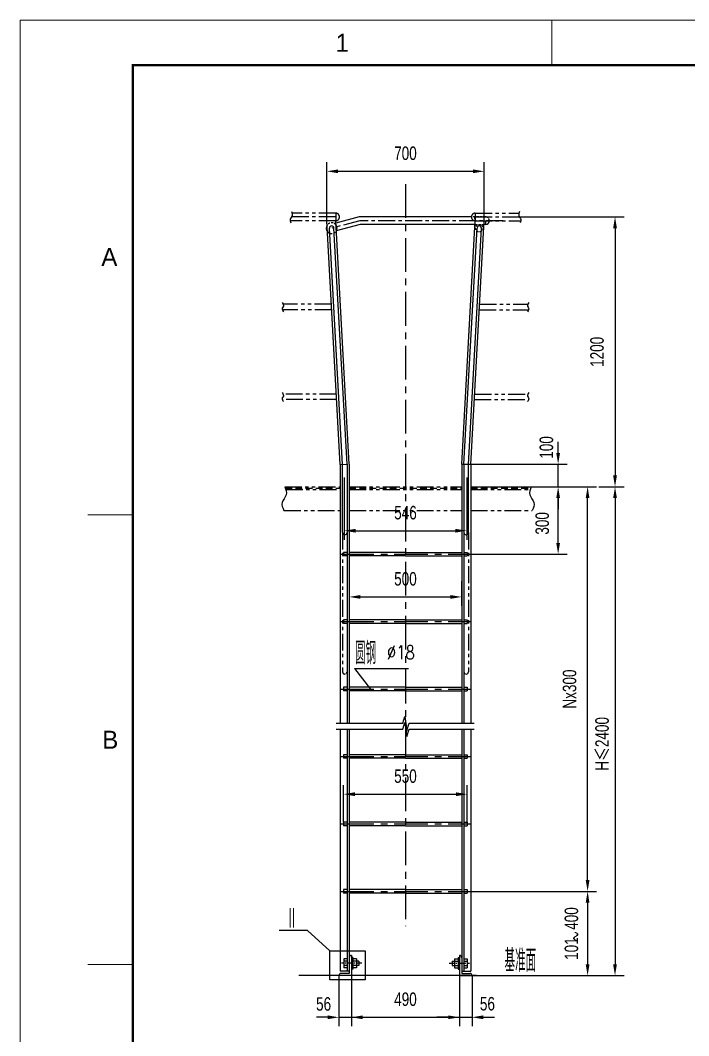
# Model space of a CAD drawing. Extents: x 148 to 221443, y -36682 to 6758.
# Drawn here: x 150963 to 153936, y -8484 to -3968 of the extents above; entities that cross this region are included whole.
import ezdxf
from ezdxf.enums import TextEntityAlignment as Align

# ---------------------------------------------------------------- set-up
doc = ezdxf.new("R2010")
doc.units = 0
doc.header["$LTSCALE"] = 10
doc.header["$MEASUREMENT"] = 0
for name, pattern in [('CENTERX2', [4, 2.5, -0.5, 0.5, -0.5]), ('HIDDENX2', [0.75, 0.5, -0.25]), ('PHANTOM', [2.5, 1.25, -0.25, 0.25, -0.25, 0.25, -0.25])]:
    doc.linetypes.add(name, pattern=pattern)
for name, color, linetype in [('2', 4, 'Continuous'), ('CENTER', 1, 'CENTERX2'), ('DIM', 4, 'Continuous'), ('HIDDEN', 7, 'HIDDENX2'), ('RED', 7, 'Continuous')]:
    doc.layers.add(name, color=color, linetype=linetype)
doc.layers.add('2（细实线）', color=3, linetype='Continuous', lineweight=20)
doc.layers.add('图框层', color=7, linetype='Continuous', lineweight=15)
doc.styles.add('HZ', font='ROMS.SHX', dxfattribs={"width": 0.75, "bigfont": 'GBCBIG.SHX'})
doc.styles.get("Standard").update_dxf_attribs({"font": 'wison_e.shx', "width": 0.75, "bigfont": 'wison_c.shx'})
doc.styles.add('XW', font='ROMANS.shx', dxfattribs={"width": 0.85})
doc.dimstyles.new('DIM1', dxfattribs={"dimscale": 20, "dimtxt": 3, "dimasz": 2.5, "dimexe": 2, "dimexo": 0, "dimgap": 1, "dimtad": 0, "dimdec": 0, "dimzin": 0, "dimdsep": 46, "dimtxsty": 'Standard', "dimcen": 2, "dimclrd": 3, "dimclre": 3, "dimclrt": 3, "dimadec": 0, "dimazin": 0, "dimtfac": 0.666667, "dimtdec": 0, "dimtofl": 0, "dimtmove": 2, "dimatfit": 1, "dimfxl": 2, "dimtvp": 1.333333, "dimtolj": 1, "dimtzin": 0, "dimarcsym": 0})

# ---------------------------------------------------------------- blocks, each defined once
blk = doc.blocks.new('*D614')
at = {"layer": 'Defpoints', "color": 0}
for p in [(152426, -6462.6), (152926, -6462.6), (152926, -6532.7)]:
    blk.add_point(p, dxfattribs=at)
at = {"layer": 'DIM', "color": 3, "lineweight": -2}
for p, q in [((152426, -6462.6), (152426, -6572.7)), ((152926, -6462.6), (152926, -6572.7)), ((152476, -6532.7), (152876, -6532.7))]:
    blk.add_line(p, q, dxfattribs=at)
at = {"layer": 'DIM', "color": 3}
for points in [[(152476, -6524.4), (152476, -6541.1), (152426, -6532.7)], [(152876, -6541.1), (152876, -6524.4), (152926, -6532.7)]]:
    blk.add_solid(points, dxfattribs=at)
at = {"layer": 'DIM', "color": 3, "insert": (152676, -6452.7), "char_height": 60, "attachment_point": 5}
blk.add_mtext('\\A1;500', dxfattribs=at)
blk = doc.blocks.new('*D615')
at = {"layer": 'Defpoints', "color": 0}
for p in [(152403.9, -6001.2), (152948.3, -6001.2), (152948.3, -6238.3)]:
    blk.add_point(p, dxfattribs=at)
at = {"layer": 'DIM', "color": 3, "lineweight": -2}
for p, q in [((152403.9, -6001.2), (152403.9, -6278.3)), ((152948.3, -6001.2), (152948.3, -6278.3)), ((152453.9, -6238.3), (152898.3, -6238.3))]:
    blk.add_line(p, q, dxfattribs=at)
at = {"layer": 'DIM', "color": 3}
for points in [[(152453.9, -6229.9), (152453.9, -6246.6), (152403.9, -6238.3)], [(152898.3, -6246.6), (152898.3, -6229.9), (152948.3, -6238.3)]]:
    blk.add_solid(points, dxfattribs=at)
at = {"layer": 'DIM', "color": 3, "insert": (152676.1, -6158.3), "char_height": 60, "attachment_point": 5}
blk.add_mtext('\\A1;546', dxfattribs=at)
blk = doc.blocks.new('*D616')
at = {"layer": 'Defpoints', "color": 0}
for p in [(152951, -7410.2), (152401, -7534.5), (152951, -7534.5)]:
    blk.add_point(p, dxfattribs=at)
at = {"layer": 'DIM', "color": 3, "lineweight": -2}
for p, q in [((152401, -7534.5), (152401, -7370.2)), ((152951, -7534.5), (152951, -7370.2)), ((152451, -7410.2), (152901, -7410.2))]:
    blk.add_line(p, q, dxfattribs=at)
at = {"layer": 'DIM', "color": 3}
for points in [[(152451, -7401.9), (152451, -7418.6), (152401, -7410.2)], [(152901, -7418.6), (152901, -7401.9), (152951, -7410.2)]]:
    blk.add_solid(points, dxfattribs=at)
at = {"layer": 'DIM', "color": 3, "insert": (152676, -7330.2), "char_height": 60, "attachment_point": 5}
blk.add_mtext('\\A1;550', dxfattribs=at)
blk = doc.blocks.new('*D617')
at = {"layer": 'Defpoints', "color": 0}
for p in [(153183.1, -4842.6), (153546, -6042.6), (153608.1, -6042.6)]:
    blk.add_point(p, dxfattribs=at)
at = {"layer": 'DIM', "color": 3, "lineweight": -2}
for p, q in [((153183.1, -4842.6), (153648.1, -4842.6)), ((153608.1, -4892.6), (153608.1, -5992.6)), ((153546, -6042.6), (153648.1, -6042.6))]:
    blk.add_line(p, q, dxfattribs=at)
at = {"layer": 'DIM', "color": 3}
for points in [[(153616.4, -4892.6), (153599.7, -4892.6), (153608.1, -4842.6)], [(153599.7, -5992.6), (153616.4, -5992.6), (153608.1, -6042.6)]]:
    blk.add_solid(points, dxfattribs=at)
at = {"layer": 'DIM', "color": 3, "insert": (153528.1, -5442.6), "char_height": 60, "attachment_point": 5, "rotation": 90}
blk.add_mtext('\\A1;1200', dxfattribs=at)
blk = doc.blocks.new('*D618')
at = {"layer": 'Defpoints', "color": 0}
for p in [(153235.3, -6042.6), (153355.1, -6042.6), (152966, -6342.6)]:
    blk.add_point(p, dxfattribs=at)
at = {"layer": 'DIM', "color": 3, "lineweight": -2}
for p, q in [((153235.3, -6042.6), (153395.1, -6042.6)), ((153355.1, -6292.6), (153355.1, -6092.6)), ((152966, -6342.6), (153395.1, -6342.6))]:
    blk.add_line(p, q, dxfattribs=at)
at = {"layer": 'DIM', "color": 3}
for points in [[(153363.4, -6092.6), (153346.8, -6092.6), (153355.1, -6042.6)], [(153346.8, -6292.6), (153363.4, -6292.6), (153355.1, -6342.6)]]:
    blk.add_solid(points, dxfattribs=at)
at = {"layer": 'DIM', "color": 3, "insert": (153284.6, -6205.6), "char_height": 60, "attachment_point": 5, "rotation": 90}
blk.add_mtext('\\A1;300', dxfattribs=at)
blk = doc.blocks.new('*D619')
at = {"layer": 'Defpoints', "color": 0}
for p in [(153355.1, -6042.6), (153486.1, -6042.6), (152966, -7842.6)]:
    blk.add_point(p, dxfattribs=at)
at = {"layer": 'DIM', "color": 3, "lineweight": -2}
for p, q in [((153355.1, -6042.6), (153526.1, -6042.6)), ((153486.1, -7792.6), (153486.1, -6092.6)), ((152966, -7842.6), (153526.1, -7842.6))]:
    blk.add_line(p, q, dxfattribs=at)
at = {"layer": 'DIM', "color": 3}
for points in [[(153494.4, -6092.6), (153477.8, -6092.6), (153486.1, -6042.6)], [(153477.8, -7792.6), (153494.4, -7792.6), (153486.1, -7842.6)]]:
    blk.add_solid(points, dxfattribs=at)
at = {"layer": 'DIM', "color": 3, "insert": (153406.1, -6942.6), "char_height": 60, "attachment_point": 5, "rotation": 90}
blk.add_mtext('\\A1;Nx300', dxfattribs=at)
blk = doc.blocks.new('*D620')
at = {"layer": 'Defpoints', "color": 0}
for p in [(152966, -7842.6), (152972, -8217.4), (153486.1, -8217.4)]:
    blk.add_point(p, dxfattribs=at)
at = {"layer": 'DIM', "color": 3, "lineweight": -2}
for p, q in [((152966, -7842.6), (153526.1, -7842.6)), ((153486.1, -7892.6), (153486.1, -8167.4)), ((152972, -8217.4), (153526.1, -8217.4))]:
    blk.add_line(p, q, dxfattribs=at)
at = {"layer": 'DIM', "color": 3}
for points in [[(153494.4, -7892.6), (153477.8, -7892.6), (153486.1, -7842.6)], [(153477.8, -8167.4), (153494.4, -8167.4), (153486.1, -8217.4)]]:
    blk.add_solid(points, dxfattribs=at)
at = {"layer": 'DIM', "color": 3, "insert": (153414.4, -8030.1), "char_height": 60, "attachment_point": 5, "rotation": 90}
blk.add_mtext('\\A1;101  400', dxfattribs=at)
blk = doc.blocks.new('*D621')
at = {"layer": 'Defpoints', "color": 0}
for p in [(153546, -6042.6), (152972, -8217.4), (153608.1, -8217.4)]:
    blk.add_point(p, dxfattribs=at)
at = {"layer": 'DIM', "color": 3, "lineweight": -2}
for p, q in [((153546, -6042.6), (153648.1, -6042.6)), ((153608.1, -6092.6), (153608.1, -8167.4)), ((152972, -8217.4), (153648.1, -8217.4))]:
    blk.add_line(p, q, dxfattribs=at)
at = {"layer": 'DIM', "color": 3}
for points in [[(153616.4, -6092.6), (153599.7, -6092.6), (153608.1, -6042.6)], [(153599.7, -8167.4), (153616.4, -8167.4), (153608.1, -8217.4)]]:
    blk.add_solid(points, dxfattribs=at)
at = {"layer": 'DIM', "color": 3, "insert": (153551.2, -7186.2), "char_height": 60, "attachment_point": 5, "rotation": 90}
blk.add_mtext('\\A1;H{\\fSimSun|b0|i0|c134|p54;≤}2400', dxfattribs=at)
blk = doc.blocks.new('*D674')
at = {"color": 3, "lineweight": -2}
for p, q in [((152380, -8217.4), (152380, -8442.6)), ((152436, -8217.4), (152436, -8442.6)), ((152330, -8402.6), (152280, -8402.6)), ((152486, -8402.6), (152536, -8402.6))]:
    blk.add_line(p, q, dxfattribs=at)
at = {"color": 3}
for points in [[(152330, -8410.9), (152330, -8394.2), (152380, -8402.6)], [(152486, -8394.2), (152486, -8410.9), (152436, -8402.6)]]:
    blk.add_solid(points, dxfattribs=at)
at = {"layer": 'Defpoints', "color": 0}
for p in [(152380, -8217.4), (152436, -8217.4), (152436, -8402.6)]:
    blk.add_point(p, dxfattribs=at)
at = {"color": 3, "insert": (152312, -8343.6), "char_height": 60, "attachment_point": 5}
blk.add_mtext('\\A1;56', dxfattribs=at)
blk = doc.blocks.new('*D675')
at = {"color": 3, "lineweight": -2}
for p, q in [((152436, -8217.4), (152436, -8442.6)), ((152916, -8217.4), (152916, -8442.6)), ((152486, -8402.6), (152866, -8402.6))]:
    blk.add_line(p, q, dxfattribs=at)
at = {"color": 3}
for points in [[(152486, -8394.2), (152486, -8410.9), (152436, -8402.6)], [(152866, -8410.9), (152866, -8394.2), (152916, -8402.6)]]:
    blk.add_solid(points, dxfattribs=at)
at = {"layer": 'Defpoints', "color": 0}
for p in [(152436, -8217.4), (152916, -8217.4), (152916, -8402.6)]:
    blk.add_point(p, dxfattribs=at)
at = {"color": 3, "insert": (152676, -8322.6), "char_height": 60, "attachment_point": 5}
blk.add_mtext('\\A1;490', dxfattribs=at)
blk = doc.blocks.new('*D676')
at = {"color": 3, "lineweight": -2}
for p, q in [((152916, -8217.4), (152916, -8442.6)), ((152972, -8217.4), (152972, -8442.6)), ((152866, -8402.6), (152816, -8402.6)), ((153022, -8402.6), (153072, -8402.6))]:
    blk.add_line(p, q, dxfattribs=at)
at = {"color": 3}
for points in [[(152866, -8410.9), (152866, -8394.2), (152916, -8402.6)], [(153022, -8394.2), (153022, -8410.9), (152972, -8402.6)]]:
    blk.add_solid(points, dxfattribs=at)
at = {"layer": 'Defpoints', "color": 0}
for p in [(152916, -8217.4), (152972, -8217.4), (152972, -8402.6)]:
    blk.add_point(p, dxfattribs=at)
at = {"color": 3, "insert": (153040.6, -8342.7), "char_height": 60, "attachment_point": 5}
blk.add_mtext('\\A1;56', dxfattribs=at)
blk = doc.blocks.new('*D700')
at = {"color": 3, "linetype": 'Continuous', "lineweight": -2}
for p, q in [((152326, -4859.3), (152326, -4599.5)), ((153026.1, -4859.3), (153026.1, -4599.5)), ((152376, -4639.5), (152976.1, -4639.5))]:
    blk.add_line(p, q, dxfattribs=at)
at = {"color": 3}
for points in [[(152376, -4631.2), (152376, -4647.9), (152326, -4639.5)], [(152976.1, -4647.9), (152976.1, -4631.2), (153026.1, -4639.5)]]:
    blk.add_solid(points, dxfattribs=at)
at = {"layer": 'Defpoints', "color": 0}
for p in [(153026.1, -4639.5), (152326, -4859.3), (153026.1, -4859.3)]:
    blk.add_point(p, dxfattribs=at)
at = {"color": 3, "insert": (152676, -4559.5), "char_height": 60, "attachment_point": 5}
blk.add_mtext('\\A1;700', dxfattribs=at)
blk = doc.blocks.new('*D701')
at = {"layer": 'Defpoints', "color": 0}
for p in [(152926, -5942.6), (152983.8, -6042.6), (153355.1, -6042.6)]:
    blk.add_point(p, dxfattribs=at)
at = {"layer": 'DIM', "color": 3, "lineweight": -2}
for p, q in [((153355.1, -5892.6), (153355.1, -5842.6)), ((152926, -5942.6), (153395.1, -5942.6)), ((152983.8, -6042.6), (153395.1, -6042.6)), ((153355.1, -6092.6), (153355.1, -6142.6))]:
    blk.add_line(p, q, dxfattribs=at)
at = {"layer": 'DIM', "color": 3}
for points in [[(153346.8, -5892.6), (153363.4, -5892.6), (153355.1, -5942.6)], [(153363.4, -6092.6), (153346.8, -6092.6), (153355.1, -6042.6)]]:
    blk.add_solid(points, dxfattribs=at)
at = {"layer": 'DIM', "color": 3, "insert": (153303.1, -5867.8), "char_height": 60, "attachment_point": 5, "rotation": 90}
blk.add_mtext('\\A1;100', dxfattribs=at)
blk = doc.blocks.new('a2')
for p, q in [((15429.25, 10126.74), (15429.25, 10116.74)), ((15336.09, 10011.74), (15336.09, 10116.74)), ((15326.09, 10016.74), (15336.09, 10016.74)), ((15326.09, 9916.74), (15336.09, 9916.74))]:
    blk.add_line(p, q)
at = {"layer": '图框层', "ltscale": 10}
blk.add_lwpolyline([(15311.09, 10126.74), (15905.09, 10126.74), (15905.09, 9706.74), (15311.09, 9706.74)], close=True, dxfattribs=at)
at = {"layer": '图框层', "ltscale": 10, "const_width": 0.5}
blk.add_lwpolyline([(15336.09, 10116.74), (15895.09, 10116.74), (15895.09, 9716.74), (15336.09, 9716.74)], close=True, dxfattribs=at)
at = {"style": 'HZ'}
for s, p in [('1', (15382.67, 10121.74)), ('A', (15330.89, 10074.1)), ('B', (15331.09, 9966.74))]:
    blk.add_text(s, height=4, dxfattribs=at).set_placement(p, align=Align.MIDDLE)

msp = doc.modelspace()

# ---------------------------------------------------------------- linework, layer by layer
at = {"color": 4, "linetype": 'PHANTOM', "ltscale": 6}
for p, q in [((152396.0499, -6246.252), (152396.0499, -6865.6698)), ((152956.0499, -6246.252), (152956.0499, -6865.6698))]:
    msp.add_line(p, q, dxfattribs=at)
at = {"color": 3, "linetype": 'Continuous'}
msp.add_line((152992.0499, -8217.3599), (152201.6895, -8217.3599), dxfattribs=at)
at = {"color": 3}
msp.add_line((152380.0499, -8402.5744), (152972.0499, -8402.5744), dxfattribs=at)
at = {"color": 4, "linetype": 'PHANTOM'}
for centre in [(152406.0499, -6865.6698), (152946.0499, -6865.6698)]:
    msp.add_arc(centre, 10, 180, 0, dxfattribs=at)
at = {"layer": '2', "color": 3, "linetype": 'Continuous'}
for p, q in [((152450.0204, -6850.7534), (152688.9111, -6850.7534)), ((152450.0204, -6850.7534), (152520.8751, -6943.4617)), ((152240.0065, -8017.1775), (152114.0175, -8017.1775)), ((152339.6061, -8107.5703), (152240.0065, -8017.1775))]:
    msp.add_line(p, q, dxfattribs=at)
msp.add_lwpolyline([(152339.6061, -8107.5703), (152496.113, -8107.5703), (152496.113, -8236.5919), (152339.6061, -8236.5919)], close=True, dxfattribs=at)
for points, knots in [([(152169.244, -4818.6261), (152171.8156, -4824.7685), (152175.5687, -4837.1419), (152160.0929, -4852.1786), (152163.4796, -4863.4249), (152165.9311, -4868.6261)], [9.807065515, 9.807065515, 9.807065515, 9.807065515, 46.531960187, 84.910027592, 116.857893143, 116.857893143, 116.857893143, 116.857893143]), ([(153182.911, -4818.6261), (153180.3395, -4824.7685), (153176.5863, -4837.1419), (153192.0621, -4852.1786), (153188.6754, -4863.4249), (153186.2239, -4868.6261)], [9.807065515, 9.807065515, 9.807065515, 9.807065515, 46.531960187, 84.910027592, 116.857893143, 116.857893143, 116.857893143, 116.857893143]), ([(152139.4824, -6042.5974), (152144.8141, -6055.1793), (152152.7462, -6080.2526), (152120.0293, -6112.0411), (152129.4789, -6136.4296), (152135.7659, -6148.5974)], [8.944330119, 8.944330119, 8.944330119, 8.944330119, 46.531960187, 84.910027592, 122.100155714, 122.100155714, 122.100155714, 122.100155714]), ([(153235.2509, -6042.5974), (153229.9192, -6055.1793), (153221.9872, -6080.2526), (153254.704, -6112.0411), (153245.2545, -6136.4296), (153238.9675, -6148.5974)], [8.944330119, 8.944330119, 8.944330119, 8.944330119, 46.531960187, 84.910027592, 122.100155714, 122.100155714, 122.100155714, 122.100155714])]:
    msp.add_open_spline(points, degree=3, knots=knots, dxfattribs=at)
for points in [[(152127.7056, -5223.5243), (152132.9542, -5240.0077), (152128.2054, -5247.7499), (152133.704, -5263.9835)], [(153224.3942, -5223.5243), (153219.1456, -5240.0077), (153223.8944, -5247.7499), (153218.3958, -5263.9835)], [(152127.7056, -5623.5243), (152132.9542, -5640.0077), (152128.2054, -5647.7499), (152133.704, -5663.9835)], [(153224.3942, -5623.5243), (153219.1456, -5640.0077), (153223.8944, -5647.7499), (153218.3958, -5663.9835)]]:
    msp.add_spline(points, degree=3, dxfattribs=at)
at = {"layer": 'CENTER', "color": 1, "ltscale": 6}
for p, q in [((152676.0499, -4696.1879), (152676.0499, -7997.8297)), ((152386.0499, -6342.5974), (152966.0499, -6342.5974)), ((152386.0499, -6642.5974), (152966.0499, -6642.5974)), ((152386.0499, -6942.5974), (152966.0499, -6942.5974)), ((152386.0499, -7242.5974), (152966.0499, -7242.5974)), ((152386.0499, -7542.5974), (152966.0499, -7542.5974)), ((152386.0499, -7842.5974), (152966.0499, -7842.5974))]:
    msp.add_line(p, q, dxfattribs=at)
at = {"layer": 'CENTER', "color": 1, "ltscale": 3}
for p, q in [((152366.111, -4842.5974), (152169.0213, -4842.5974)), ((152472.8903, -4859.0974), (152347.8666, -4892.5974)), ((153110.2988, -4859.1013), (152472.8756, -4859.1013)), ((152986.044, -4842.5974), (153183.1337, -4842.5974))]:
    msp.add_line(p, q, dxfattribs=at)
at = {"layer": 'CENTER', "color": 1}
for p, q in [((152482.356, -8162.3599), (152391.2038, -8162.3599)), ((152869.7438, -8162.3599), (152960.896, -8162.3599))]:
    msp.add_line(p, q, dxfattribs=at)
at = {"layer": 'DIM'}
msp.add_line((153355.0934, -6042.5974), (153355.0934, -5942.5974), dxfattribs=at)
for points in [[(152367.9296, -7094.1975), (152663.646, -7094.1975), (152673.6139, -7064.3159), (152681.9206, -7127.3992), (152691.8885, -7094.1975), (152980.9595, -7094.1975)], [(152367.9296, -7120.7588), (152663.646, -7120.7588), (152673.6139, -7090.8773), (152681.9206, -7153.9605), (152691.8885, -7120.7588), (152980.9595, -7120.7588)]]:
    msp.add_lwpolyline(points, dxfattribs=at)
at = {"layer": 'HIDDEN', "color": 2, "ltscale": 2}
for p, q in [((152366.658, -4870.2214), (152360.134, -4871.9695)), ((153032.3353, -4842.3513), (152969.296, -4842.3513)), ((152982.7111, -4842.3513), (152982.7111, -4859.1013)), ((152985.826, -4875.8476), (153026.0299, -4875.8514))]:
    msp.add_line(p, q, dxfattribs=at)
msp.add_circle((153004.2332, -4892.5974), 16.75, dxfattribs=at)
for centre, radius, start, end in [((152347.8666, -4892.5974), 24, 36.7273098, 149.6126902), ((153032.3353, -4859.1013), 16.75, 0, 90), ((152347.8666, -4892.5974), 24, 216.7273098, 329.6126902)]:
    msp.add_arc(centre, radius, start, end, dxfattribs=at)
at = {"layer": 'RED', "color": 4, "linetype": 'PHANTOM', "ltscale": 6}
for p, q in [((152366.111, -4825.8474), (152171.7785, -4825.8474)), ((152366.111, -4825.8474), (152366.111, -4859.3474)), ((152986.044, -4825.8474), (153180.3765, -4825.8474)), ((152986.044, -4825.8474), (152986.044, -4859.3474)), ((152366.111, -4859.3474), (152162.9037, -4859.3474)), ((152366.0558, -4859.3474), (152325.9945, -4859.3474)), ((152986.044, -4859.3474), (153189.2513, -4859.3474)), ((152346.5279, -5230.0974), (152131.5919, -5230.0974)), ((153005.5719, -5230.0974), (153220.5079, -5230.0974)), ((152347.9125, -5255.0974), (152128.6064, -5255.0974)), ((153004.1873, -5255.0974), (153223.4934, -5255.0974)), ((152368.6813, -5630.0974), (152131.5919, -5630.0974)), ((152983.4185, -5630.0974), (153220.5079, -5630.0974)), ((152370.0659, -5655.0974), (152128.6064, -5655.0974)), ((152982.0339, -5655.0974), (153223.4934, -5655.0974)), ((152139.4824, -6042.5974), (152386.0499, -6042.5974)), ((152426.0499, -6042.5974), (152926.0499, -6042.5974)), ((152966.0499, -6042.5974), (153546.0059, -6042.5974)), ((152143.9748, -6054.5974), (152386.0499, -6054.5974)), ((152426.0499, -6054.5974), (152926.0499, -6054.5974)), ((152966.0499, -6054.5974), (153230.7586, -6054.5974)), ((152135.7659, -6148.5974), (152386.0499, -6148.5974)), ((152426.0499, -6148.5974), (152926.0499, -6148.5974)), ((152966.0499, -6148.5974), (153238.9675, -6148.5974))]:
    msp.add_line(p, q, dxfattribs=at)
at = {"layer": 'RED'}
for p, q in [((152386.0499, -5943.7042), (152325.9945, -4859.3474)), ((152426.0499, -5942.5974), (152366.0558, -4859.3474)), ((152470.6704, -4842.3513), (152366.658, -4870.2214)), ((152475.0819, -4875.851), (152368.5507, -4904.396)), ((152969.296, -4842.3513), (152470.6704, -4842.3513)), ((152985.1302, -4875.8479), (152475.0819, -4875.851)), ((152926.0499, -5942.5974), (152986.044, -4859.3474)), ((152966.0499, -5943.7042), (153026.1053, -4859.3474)), ((152986.044, -4859.3474), (153026.1053, -4859.3474)), ((153032.3353, -4875.8477), (153025.1915, -4875.8477)), ((153032.3353, -4875.8513), (153026.0299, -4875.8514)), ((153032.3353, -4859.1013), (153032.3353, -4875.8513)), ((152396.0499, -5943.4275), (152337.8819, -4893.1504)), ((152416.0499, -5942.8741), (152357.8513, -4892.0444)), ((152936.0499, -5942.8741), (152994.2485, -4892.0444)), ((152956.0499, -5943.4275), (153014.2179, -4893.1504)), ((152386.0499, -5943.7042), (152416.0499, -5942.8741)), ((152386.0499, -5943.7042), (152386.0499, -7094.1975)), ((152396.0499, -6246.252), (152396.0499, -5943.4275)), ((152416.0499, -5942.8741), (152416.0499, -7094.1975)), ((152426.0499, -5942.5974), (152426.0499, -7094.1975)), ((152926.0499, -5942.5974), (152926.0499, -7094.1975)), ((152936.0499, -5942.8741), (152936.0499, -7094.1975)), ((152966.0499, -5943.7042), (152936.0499, -5942.8741)), ((152956.0499, -6246.252), (152956.0499, -5943.4275)), ((152966.0499, -5945.3537), (152966.0499, -7094.1975)), ((152416.0499, -6334.5974), (152401.0499, -6334.5974)), ((152401.0499, -6334.5974), (152401.0499, -6350.5974)), ((152416.0499, -6350.5974), (152401.0499, -6350.5974)), ((152676.0499, -6334.5974), (152426.0499, -6334.5974)), ((152676.0499, -6350.5974), (152426.0499, -6350.5974)), ((152676.0499, -6334.5974), (152926.0499, -6334.5974)), ((152676.0499, -6350.5974), (152926.0499, -6350.5974)), ((152936.0499, -6334.5974), (152951.0499, -6334.5974)), ((152936.0499, -6350.5974), (152951.0499, -6350.5974)), ((152951.0499, -6334.5974), (152951.0499, -6350.5974)), ((152416.0499, -6634.5974), (152401.0499, -6634.5974)), ((152401.0499, -6634.5974), (152401.0499, -6650.5974)), ((152676.0499, -6634.5974), (152426.0499, -6634.5974)), ((152676.0499, -6634.5974), (152926.0499, -6634.5974)), ((152936.0499, -6634.5974), (152951.0499, -6634.5974)), ((152951.0499, -6634.5974), (152951.0499, -6650.5974)), ((152416.0499, -6650.5974), (152401.0499, -6650.5974)), ((152676.0499, -6650.5974), (152426.0499, -6650.5974)), ((152676.0499, -6650.5974), (152926.0499, -6650.5974)), ((152936.0499, -6650.5974), (152951.0499, -6650.5974)), ((152416.0499, -6934.5974), (152401.0499, -6934.5974)), ((152401.0499, -6934.5974), (152401.0499, -6950.5974)), ((152416.0499, -6950.5974), (152401.0499, -6950.5974)), ((152676.0499, -6934.5974), (152426.0499, -6934.5974)), ((152676.0499, -6950.5974), (152426.0499, -6950.5974)), ((152676.0499, -6934.5974), (152926.0499, -6934.5974)), ((152676.0499, -6950.5974), (152926.0499, -6950.5974)), ((152936.0499, -6934.5974), (152951.0499, -6934.5974)), ((152936.0499, -6950.5974), (152951.0499, -6950.5974)), ((152951.0499, -6934.5974), (152951.0499, -6950.5974)), ((152386.0499, -7120.7588), (152386.0499, -8197.3599)), ((152416.0499, -7120.7588), (152416.0499, -8197.3599)), ((152426.0499, -7120.7588), (152426.0499, -8207.3599)), ((152926.0499, -7120.7588), (152926.0499, -8207.3599)), ((152936.0499, -7120.7588), (152936.0499, -8197.3599)), ((152966.0499, -7120.7588), (152966.0499, -8197.3599)), ((152416.0499, -7234.5974), (152401.0499, -7234.5974)), ((152401.0499, -7234.5974), (152401.0499, -7250.5974)), ((152416.0499, -7250.5974), (152401.0499, -7250.5974)), ((152676.0499, -7234.5974), (152426.0499, -7234.5974)), ((152676.0499, -7250.5974), (152426.0499, -7250.5974)), ((152676.0499, -7234.5974), (152926.0499, -7234.5974)), ((152676.0499, -7250.5974), (152926.0499, -7250.5974)), ((152936.0499, -7234.5974), (152951.0499, -7234.5974)), ((152936.0499, -7250.5974), (152951.0499, -7250.5974)), ((152951.0499, -7234.5974), (152951.0499, -7250.5974)), ((152416.0499, -7534.5974), (152401.0499, -7534.5974)), ((152401.0499, -7534.5974), (152401.0499, -7550.5974)), ((152676.0499, -7534.5974), (152426.0499, -7534.5974)), ((152676.0499, -7534.5974), (152926.0499, -7534.5974)), ((152936.0499, -7534.5974), (152951.0499, -7534.5974)), ((152951.0499, -7534.5974), (152951.0499, -7550.5974)), ((152416.0499, -7550.5974), (152401.0499, -7550.5974)), ((152676.0499, -7550.5974), (152426.0499, -7550.5974)), ((152676.0499, -7550.5974), (152926.0499, -7550.5974)), ((152936.0499, -7550.5974), (152951.0499, -7550.5974)), ((152416.0499, -7834.5974), (152401.0499, -7834.5974)), ((152401.0499, -7834.5974), (152401.0499, -7850.5974)), ((152416.0499, -7850.5974), (152401.0499, -7850.5974)), ((152676.0499, -7834.5974), (152426.0499, -7834.5974)), ((152676.0499, -7850.5974), (152426.0499, -7850.5974)), ((152676.0499, -7834.5974), (152926.0499, -7834.5974)), ((152676.0499, -7850.5974), (152926.0499, -7850.5974)), ((152936.0499, -7834.5974), (152951.0499, -7834.5974)), ((152936.0499, -7850.5974), (152951.0499, -7850.5974)), ((152951.0499, -7834.5974), (152951.0499, -7850.5974)), ((152436.0499, -8127.3599), (152436.0499, -8217.3599)), ((152916.0499, -8127.3599), (152916.0499, -8217.3599)), ((152416.0499, -8142.3599), (152402.0499, -8142.3599)), ((152402.0499, -8142.3599), (152402.0499, -8182.3599)), ((152416.0499, -8152.3599), (152402.0499, -8152.3599)), ((152416.0499, -8172.3599), (152402.0499, -8172.3599)), ((152442.0499, -8136.8423), (152436.0499, -8136.8423)), ((152442.0499, -8136.8423), (152442.0499, -8187.8775)), ((152458.0499, -8142.3599), (152442.0499, -8142.3599)), ((152467.9779, -8152.3599), (152442.0499, -8152.3599)), ((152467.9779, -8172.3599), (152442.0499, -8172.3599)), ((152458.0499, -8142.3599), (152458.0499, -8182.3599)), ((152467.9779, -8152.3599), (152467.9779, -8172.3599)), ((152884.1219, -8152.3599), (152910.0499, -8152.3599)), ((152884.1219, -8152.3599), (152884.1219, -8172.3599)), ((152884.1219, -8172.3599), (152910.0499, -8172.3599)), ((152894.0499, -8142.3599), (152910.0499, -8142.3599)), ((152894.0499, -8142.3599), (152894.0499, -8182.3599)), ((152910.0499, -8136.8423), (152910.0499, -8187.8775)), ((152910.0499, -8136.8423), (152916.0499, -8136.8423)), ((152936.0499, -8142.3599), (152950.0499, -8142.3599)), ((152936.0499, -8152.3599), (152950.0499, -8152.3599)), ((152936.0499, -8172.3599), (152950.0499, -8172.3599)), ((152950.0499, -8142.3599), (152950.0499, -8182.3599)), ((152436.0499, -8217.3599), (152380.0499, -8217.3599)), ((152426.0499, -8197.3599), (152386.0499, -8197.3599)), ((152426.0499, -8207.3599), (152390.0499, -8207.3599)), ((152416.0499, -8182.3599), (152402.0499, -8182.3599)), ((152442.0499, -8187.8775), (152436.0499, -8187.8775)), ((152458.0499, -8182.3599), (152442.0499, -8182.3599)), ((152894.0499, -8182.3599), (152910.0499, -8182.3599)), ((152910.0499, -8187.8775), (152916.0499, -8187.8775)), ((152916.0499, -8217.3599), (152972.0499, -8217.3599)), ((152926.0499, -8197.3599), (152966.0499, -8197.3599)), ((152926.0499, -8207.3599), (152962.0499, -8207.3599)), ((152936.0499, -8182.3599), (152950.0499, -8182.3599))]:
    msp.add_line(p, q, dxfattribs=at)
at = {"layer": 'RED', "color": 2, "linetype": 'HIDDENX2', "ltscale": 6}
for p, q in [((152141.9008, -6048.5974), (152386.0499, -6048.5974)), ((152426.0499, -6048.5974), (152926.0499, -6048.5974)), ((152966.0499, -6048.5974), (153232.8326, -6048.5974))]:
    msp.add_line(p, q, dxfattribs=at)
at = {"layer": 'RED', "color": 4, "linetype": 'PHANTOM', "ltscale": 6}
for centre, start, end in [((152366.111, -4842.5974), 270, 90), ((152986.044, -4842.5974), 90, 270)]:
    msp.add_arc(centre, 16.75, start, end, dxfattribs=at)
at = {"layer": 'RED'}
for centre, radius, start, end in [((153032.3353, -4859.1013), 16.75, 270, 0), ((152347.8666, -4892.5974), 24, 149.6126902, 216.7273098), ((152347.8666, -4892.5974), 10, 3.17, 183.17), ((152347.8666, -4892.5974), 24, 329.6126902, 36.7273098), ((153004.2332, -4892.5974), 10, 356.83, 176.83), ((152406.0499, -6246.252), 10, 180, 0), ((152946.0499, -6246.252), 10, 180, 0), ((152436.0499, -8137.3599), 10, 90, 180), ((152916.0499, -8137.3599), 10, 0, 90), ((152390.0499, -8217.3599), 10, 90, 180), ((152962.0499, -8217.3599), 10, 0, 90)]:
    msp.add_arc(centre, radius, start, end, dxfattribs=at)

# ---------------------------------------------------------------- block references
at = {"layer": '2（细实线）', "xscale": 20, "yscale": 20, "zscale": 20}
msp.add_blockref('a2', (-155258.6412, -206502.6822), dxfattribs=at)

# ---------------------------------------------------------------- texts
at = {"color": 3, "style": 'XW', "width": 0.8}
msp.add_text('%%C18', height=60, dxfattribs=at).set_placement((152593.9645, -6809.3207))
at = {"layer": '2', "color": 3, "linetype": 'Continuous', "style": 'HZ', "width": 0.65}
for s, p in [('圆钢', (152451.7669, -6832.4823)), ('Ⅱ', (152147.3237, -8014.2177)), ('基准面', (153116.6567, -8200.4239))]:
    msp.add_text(s, height=100, dxfattribs=at).set_placement(p)
msp.add_text('～', height=75, rotation=90, dxfattribs=at).set_placement((153474.7312, -8064.4843))

# ---------------------------------------------------------------- dimensions: what is measured, and where the dimension line sits
at = {"color": 1, "linetype": 'Continuous'}
dim = msp.add_linear_dim(base=(153026.1053, -4639.5196), p1=(152325.9945, -4859.3474), p2=(153026.1053, -4859.3474), dimstyle='DIM1', dxfattribs=at)
dim.commit()
dim.dimension.update_dxf_attribs({"geometry": '*D700', "text_midpoint": (152676.0499, -4559.5196)})
at = {"color": 7}
for base, p1, p2, picture, middle in [((152436.0499, -8402.5744), (152380.0499, -8217.3599), (152436.0499, -8217.3599), '*D674', (152312.0311, -8343.612)), ((152972.0499, -8402.5744), (152916.0499, -8217.3599), (152972.0499, -8217.3599), '*D676', (153040.5852, -8342.6794))]:
    dim = msp.add_linear_dim(base=base, p1=p1, p2=p2, dimstyle='DIM1', override={"dimscale": 20}, dxfattribs=at)
    dim.commit()
    dim.dimension.update_dxf_attribs({"geometry": picture, "text_midpoint": middle, "dimtype": 160})
dim = msp.add_linear_dim(base=(152916.0499, -8402.5744), p1=(152436.0499, -8217.3599), p2=(152916.0499, -8217.3599), text='490', dimstyle='DIM1', override={"dimscale": 20}, dxfattribs=at)
dim.commit()
dim.dimension.update_dxf_attribs({"geometry": '*D675', "text_midpoint": (152676.0499, -8322.5744)})
at = {"layer": 'DIM'}
dim = msp.add_linear_dim(base=(153608.0822, -6042.5974), p1=(153183.1337, -4842.5974), p2=(153546.0059, -6042.5974), angle=90, dimstyle='DIM1', override={"dimscale": 20}, dxfattribs=at)
dim.commit()
dim.dimension.update_dxf_attribs({"geometry": '*D617', "text_midpoint": (153528.0822, -5442.5974)})
for p1, p2, picture, middle in [((152926.0499, -5942.5974), (152983.7849, -6042.5974), '*D701', (153303.056, -5867.7518)), ((152966.0499, -6342.5974), (153235.2509, -6042.5974), '*D618', (153284.6151, -6205.6431))]:
    dim = msp.add_linear_dim(base=(153355.0934, -6042.5974), p1=p1, p2=p2, angle=90, dimstyle='DIM1', override={"dimscale": 20}, dxfattribs=at)
    dim.commit()
    dim.dimension.update_dxf_attribs({"geometry": picture, "text_midpoint": middle, "dimtype": 160})
dim = msp.add_linear_dim(base=(152948.3056, -6238.2581), p1=(152403.8572, -6001.2245), p2=(152948.3056, -6001.2245), text='546', dimstyle='DIM1', override={"dimscale": 20}, dxfattribs=at)
dim.commit()
dim.dimension.update_dxf_attribs({"geometry": '*D615', "text_midpoint": (152676.0814, -6158.2581)})
dim = msp.add_linear_dim(base=(153486.0877, -6042.5974), p1=(152966.0499, -7842.5974), p2=(153355.0934, -6042.5974), angle=90, text='Nx300', dimstyle='DIM1', override={"dimscale": 20}, dxfattribs=at)
dim.commit()
dim.dimension.update_dxf_attribs({"geometry": '*D619', "text_midpoint": (153406.0877, -6942.5974)})
for base, p1, text, picture, middle in [((153608.0822, -8217.3599), (153546.0059, -6042.5974), 'H{\\fSimSun|b0|i0|c134|p54;≤}2400', '*D621', (153551.1641, -7186.2481)), ((153486.0877, -8217.3599), (152966.0499, -7842.5974), '101  400', '*D620', (153414.3621, -8030.1382))]:
    dim = msp.add_linear_dim(base=base, p1=p1, p2=(152972.0499, -8217.3599), angle=90, text=text, dimstyle='DIM1', override={"dimscale": 20}, dxfattribs=at)
    dim.commit()
    dim.dimension.update_dxf_attribs({"geometry": picture, "text_midpoint": middle, "dimtype": 160})
for base, p1, p2, picture, middle in [((152926.0499, -6532.7291), (152426.0499, -6462.6396), (152926.0499, -6462.6396), '*D614', (152676.0499, -6452.7291)), ((152951.0499, -7410.2382), (152401.0499, -7534.526), (152951.0499, -7534.526), '*D616', (152676.0499, -7330.2382))]:
    dim = msp.add_linear_dim(base=base, p1=p1, p2=p2, dimstyle='DIM1', override={"dimscale": 20}, dxfattribs=at)
    dim.commit()
    dim.dimension.update_dxf_attribs({"geometry": picture, "text_midpoint": middle})

doc.saveas('drawing.dxf')
